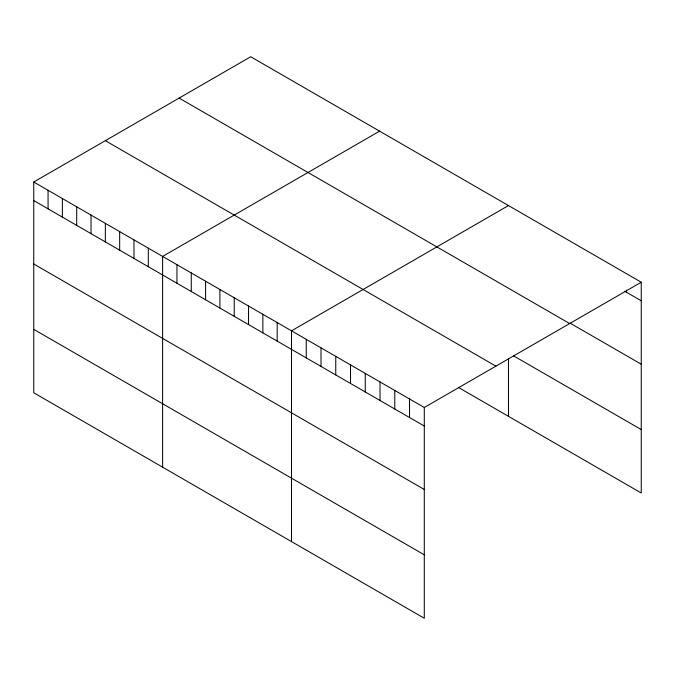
<?xml version="1.0" encoding="UTF-8"?>
<svg xmlns="http://www.w3.org/2000/svg" width="675" height="675" viewBox="0 0 675 675"><rect width="100%" height="100%" fill="white"/><g stroke="black" fill="none" stroke-linecap="round" stroke-linejoin="round"><path stroke-width="1.01" d="M33.75 182.014L424.288 407.489L424.288 618.249L33.75 392.774L33.75 182.014L250.712 56.751L641.25 282.226L641.25 492.986L458.35 387.391M379.595 131.153L162.624 256.416L162.624 467.184M508.469 205.563L291.507 330.826L291.507 541.586M424.288 407.489L641.25 282.226M624.763 291.262L641.25 300.78M570.088 323.123L641.25 364.213M179.12 98.086L569.649 323.561M513.675 355.902L641.25 429.562M105.351 140.678L495.88 366.154M33.75 200.568L424.288 426.043M33.75 264.001L424.288 489.476M33.75 329.349L424.288 554.825M626.493 290.199L626.493 292.267M508.469 358.847L508.469 416.323M409.531 398.967L409.531 417.53M394.782 390.454L394.782 409.008M380.025 381.932L380.025 400.494M365.268 373.418L365.268 391.973M350.519 364.897L350.519 383.459M335.762 356.383L335.762 374.937M321.013 347.861L321.013 366.415M306.256 339.348L306.256 357.902M277.18 322.557L277.18 341.12M262.862 314.288L262.862 332.851M248.543 306.02L248.543 324.582M234.225 297.759L234.225 316.313M219.907 289.491L219.907 308.045M205.588 281.222L205.588 299.776M191.27 272.953L191.27 291.516M176.943 264.684L176.943 283.247M148.306 248.155L148.306 266.709M133.988 239.887L133.988 258.441M119.669 231.618L119.669 250.172M105.351 223.349L105.351 241.912M91.032 215.08L91.032 233.643M76.705 206.812L76.705 225.374M62.387 198.551L62.387 217.105M48.068 190.282L48.068 208.837"/></g></svg>
